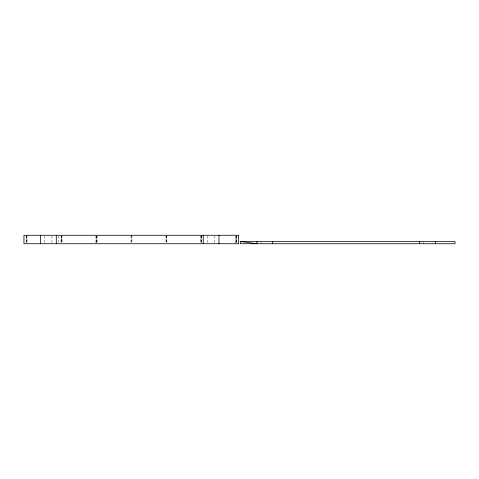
<?xml version="1.0" encoding="UTF-8"?>
<svg xmlns="http://www.w3.org/2000/svg" width="479" height="479" viewBox="0 0 479 479"><rect width="100%" height="100%" fill="white"/><g stroke="black" fill="none" stroke-linecap="round" stroke-linejoin="round"><path stroke-width="0.36" stroke-dasharray="2.4 1.8" d="M26.171 236.015L26.171 242.721L26.153 235.273M61.108 235.955L61.096 242.781L61.108 235.937M96.057 242.781L96.063 235.273L96.063 242.769M200.929 235.955L200.923 242.781L200.929 235.937M235.878 243.464L235.884 236.015M96.968 235.955L96.986 243.464M236.315 235.818L236.327 242.739L236.339 236.015M201.36 235.273L201.372 242.721M61.54 235.818L61.546 242.739L61.557 236.015M423.634 242.266L423.634 243.727M260.953 242.266L260.953 243.727M236.788 236.015L236.788 243.464M235.89 235.273L235.89 242.721M214.598 235.973L214.598 243.027M207.233 235.973L207.233 243.727M201.827 235.273L201.827 242.721M201.378 236.015L201.36 242.721M166.872 236.015L166.872 242.721M166.423 235.273L166.423 242.721M166.405 235.273L166.405 242.721M165.974 235.273L165.974 243.464M131.917 235.273L131.917 242.721M131.468 235.273L131.468 242.721M131.018 236.015L131.018 242.721M96.962 235.273L96.962 242.721M96.513 235.273L96.513 243.464M62.007 235.273L62.007 242.721M58.731 235.973L58.731 242.32M51.918 235.973L51.918 243.027M44.547 235.973L44.547 243.027M27.052 235.273L27.069 243.464M26.602 236.015L26.579 242.721"/><path stroke-width="0.72" d="M240.398 241.536L455.05 241.536L455.05 243.727L240.398 243.727L240.398 241.536L256.978 243.727L256.978 241.536M435.387 241.536L435.387 243.727M419.658 241.536L419.658 243.727M272.707 241.536L272.707 243.727M218.981 235.273L218.981 243.727M203.252 235.273L203.252 243.727M56.3 235.273L56.3 243.727M40.571 235.273L40.571 243.727M238.644 235.273L23.95 235.273L23.95 243.727L238.644 243.727L238.644 235.273"/></g></svg>
